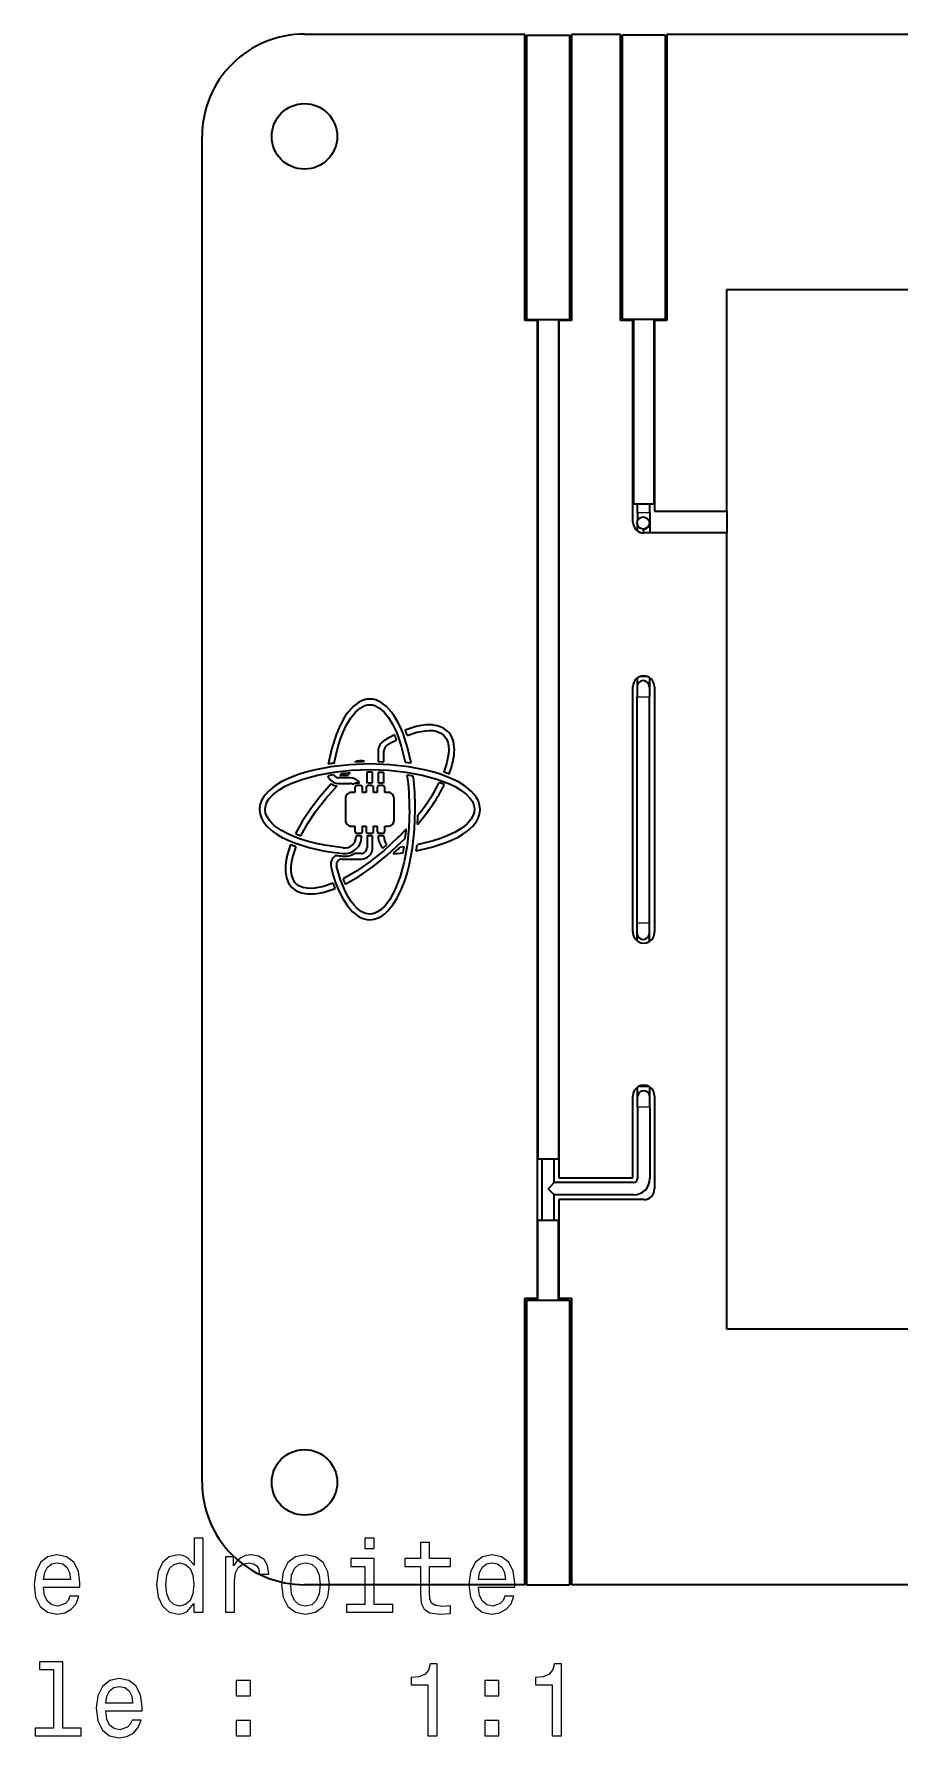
# Model space of a CAD drawing. Extents: x 465 to 886, y 287 to 578.
# Drawn here: x 553.1 to 595.4, y 375.1 to 458.4 of the extents above; entities that cross this region are included whole.
import ezdxf

# ---------------------------------------------------------------- set-up
doc = ezdxf.new("R2010")
doc.units = 0

msp = doc.modelspace()

# ---------------------------------------------------------------- linework, layer by layer
at = {"color": 7, "lineweight": 35, "ltscale": 0.269382}
msp.add_line((566.31, 458.381), (577.085, 458.381), dxfattribs=at)
at = {"color": 7, "lineweight": 35, "ltscale": 0.350005}
for p, q in [((577.085, 444.38), (577.085, 458.38)), ((579.354, 458.38), (579.354, 444.38)), ((581.754, 444.38), (581.754, 458.38)), ((584.022, 458.38), (584.022, 444.38))]:
    msp.add_line(p, q, dxfattribs=at)
at = {"color": 7, "lineweight": 35, "ltscale": 0.052499}
for p, q in [((577.169, 458.326), (579.269, 458.326)), ((583.938, 458.326), (581.838, 458.326)), ((577.169, 444.43), (579.269, 444.43)), ((583.938, 444.43), (581.838, 444.43)), ((577.169, 396.516), (579.269, 396.516)), ((577.169, 382.621), (579.269, 382.621))]:
    msp.add_line(p, q, dxfattribs=at)
at = {"color": 7, "lineweight": 35, "ltscale": 0.347379}
for p, q in [((577.169, 458.326), (577.169, 444.43)), ((579.269, 458.326), (579.269, 444.43)), ((581.838, 458.326), (581.838, 444.43)), ((583.938, 458.326), (583.938, 444.43))]:
    msp.add_line(p, q, dxfattribs=at)
at = {"color": 7, "lineweight": 35, "ltscale": 0.060013}
msp.add_line((579.354, 458.381), (581.754, 458.381), dxfattribs=at)
at = {"color": 7, "lineweight": 35}
for p, q in [((584.022, 458.381), (622.69, 458.381)), ((561.31, 387.621), (561.31, 453.381)), ((615.119, 445.883), (586.943, 445.883)), ((577.691, 402.496), (577.691, 444.38)), ((577.719, 444.43), (577.719, 403.43)), ((578.719, 444.43), (578.719, 403.43)), ((578.749, 444.38), (578.749, 402.496)), ((586.943, 434.009), (586.943, 395.118)), ((586.943, 395.118), (614.04, 395.118)), ((622.69, 382.621), (579.354, 382.621))]:
    msp.add_line(p, q, dxfattribs=at)
at = {"color": 7, "lineweight": 35, "ltscale": 0.270382}
msp.add_line((586.943, 445.883), (586.943, 435.067), dxfattribs=at)
at = {"color": 7, "lineweight": 35, "ltscale": 0.015132}
for p, q in [((577.691, 444.38), (577.085, 444.38)), ((577.085, 396.616), (577.691, 396.616))]:
    msp.add_line(p, q, dxfattribs=at)
at = {"color": 7, "lineweight": 35, "ltscale": 0.015115}
for p, q in [((579.354, 444.38), (578.749, 444.38)), ((578.749, 396.616), (579.354, 396.616))]:
    msp.add_line(p, q, dxfattribs=at)
at = {"color": 7, "lineweight": 35, "ltscale": 0.015125}
for p, q in [((582.359, 444.38), (581.754, 444.38)), ((584.022, 444.38), (583.417, 444.38))]:
    msp.add_line(p, q, dxfattribs=at)
at = {"color": 7, "lineweight": 35, "ltscale": 0.246049}
msp.add_line((582.359, 434.538), (582.359, 444.38), dxfattribs=at)
at = {"color": 7, "lineweight": 35, "ltscale": 0.225}
for p, q in [((582.388, 444.43), (582.388, 435.43)), ((583.388, 444.43), (583.388, 435.43))]:
    msp.add_line(p, q, dxfattribs=at)
at = {"color": 7, "lineweight": 35, "ltscale": 0.232819}
msp.add_line((583.417, 444.38), (583.417, 435.067), dxfattribs=at)
at = {"color": 7, "lineweight": 35, "ltscale": 0.025}
for p, q in [((582.388, 435.43), (583.388, 435.43)), ((577.719, 403.43), (578.719, 403.43)), ((578.719, 400.416), (577.719, 400.416))]:
    msp.add_line(p, q, dxfattribs=at)
at = {"color": 7, "lineweight": 35, "ltscale": 0.01091}
for p, q in [((582.589, 434.994), (582.589, 435.43)), ((583.189, 434.994), (583.189, 435.43))]:
    msp.add_line(p, q, dxfattribs=at)
at = {"color": 7, "lineweight": 13, "ltscale": 0.015001}
for p, q in [((583.189, 434.994), (582.589, 434.994)), ((582.565, 425.994), (583.165, 425.994)), ((582.565, 414.953), (583.165, 414.953)), ((583.189, 405.952), (582.589, 405.952))]:
    msp.add_line(p, q, dxfattribs=at)
at = {"color": 7, "lineweight": 35, "ltscale": 0.009567}
msp.add_line((582.589, 434.994), (582.589, 434.611), dxfattribs=at)
at = {"color": 7, "lineweight": 35, "ltscale": 0.0125}
for p, q in [((583.189, 434.994), (583.189, 434.494)), ((582.565, 426.494), (582.565, 425.994)), ((583.165, 426.494), (583.165, 425.994)), ((582.565, 414.453), (582.565, 414.953)), ((583.165, 414.453), (583.165, 414.953)), ((582.589, 405.952), (582.589, 406.452)), ((583.189, 405.952), (583.189, 406.452))]:
    msp.add_line(p, q, dxfattribs=at)
at = {"color": 7, "lineweight": 35, "ltscale": 0.088135}
msp.add_line((583.417, 435.067), (586.943, 435.067), dxfattribs=at)
at = {"color": 7, "lineweight": 35, "ltscale": 0.000102234}
msp.add_line((586.947, 435.067), (586.943, 435.067), dxfattribs=at)
at = {"color": 7, "lineweight": 35, "ltscale": 0.026459}
msp.add_line((586.947, 435.067), (586.947, 434.009), dxfattribs=at)
at = {"color": 7, "lineweight": 35, "ltscale": 0.009375}
msp.add_line((582.565, 434.494), (582.565, 434.119), dxfattribs=at)
at = {"color": 7, "lineweight": 35, "ltscale": 0.004659}
msp.add_line((582.877, 434.008), (582.877, 434.194), dxfattribs=at)
at = {"color": 7, "lineweight": 35, "ltscale": 0.000326821}
msp.add_line((582.903, 434.009), (582.89, 434.008), dxfattribs=at)
at = {"color": 7, "lineweight": 35, "ltscale": 0.101004}
msp.add_line((586.943, 434.009), (582.903, 434.009), dxfattribs=at)
at = {"color": 7, "lineweight": 35, "ltscale": 0.012121}
msp.add_line((583.189, 434.494), (583.189, 434.009), dxfattribs=at)
at = {"color": 7, "lineweight": 35, "ltscale": 0.299998}
for p, q in [((582.359, 414.498), (582.359, 426.498)), ((583.417, 426.498), (583.417, 414.498))]:
    msp.add_line(p, q, dxfattribs=at)
at = {"color": 7, "lineweight": 35, "ltscale": 0.010585}
msp.add_line((582.565, 426.917), (582.565, 426.494), dxfattribs=at)
at = {"color": 7, "lineweight": 13, "ltscale": 0.00932}
msp.add_line((582.702, 426.994), (583.075, 426.994), dxfattribs=at)
at = {"color": 7, "lineweight": 35, "ltscale": 0.011384}
msp.add_line((583.165, 426.949), (583.165, 426.494), dxfattribs=at)
at = {"color": 7, "lineweight": 35, "ltscale": 0.276018}
for p, q in [((582.565, 414.953), (582.565, 425.994)), ((583.165, 414.953), (583.165, 425.994))]:
    msp.add_line(p, q, dxfattribs=at)
at = {"color": 7, "lineweight": 35, "ltscale": 0.01281}
msp.add_line((569.912, 423.348), (569.912, 422.836), dxfattribs=at)
at = {"color": 7, "lineweight": 35, "ltscale": 0.012994}
msp.add_line((570.187, 422.829), (570.187, 423.348), dxfattribs=at)
at = {"color": 7, "lineweight": 35, "ltscale": 0.007084}
msp.add_line((567.729, 422.191), (567.449, 422.146), dxfattribs=at)
at = {"color": 7, "lineweight": 35, "ltscale": 0.000164321}
msp.add_line((567.473, 422.707), (567.475, 422.713), dxfattribs=at)
at = {"color": 7, "lineweight": 35, "ltscale": 0.000140985}
msp.add_line((567.474, 422.712), (567.473, 422.707), dxfattribs=at)
at = {"color": 7, "lineweight": 35, "ltscale": 0.002306}
msp.add_line((568.107, 422.24), (568.041, 422.176), dxfattribs=at)
at = {"color": 7, "lineweight": 35, "ltscale": 0.009911}
msp.add_line((568.041, 422.176), (568.437, 422.176), dxfattribs=at)
at = {"color": 7, "lineweight": 35, "ltscale": 0.003895}
msp.add_line((568.437, 422.176), (568.552, 422.281), dxfattribs=at)
at = {"color": 7, "lineweight": 35, "ltscale": 0.001201}
msp.add_line((569.363, 422.315), (569.366, 422.267), dxfattribs=at)
at = {"color": 7, "lineweight": 35, "ltscale": 0.011983}
msp.add_line((569.366, 422.267), (569.366, 421.788), dxfattribs=at)
at = {"color": 7, "lineweight": 35, "ltscale": 0.001204}
msp.add_line((569.641, 422.267), (569.638, 422.315), dxfattribs=at)
at = {"color": 7, "lineweight": 35, "ltscale": 0.01198}
msp.add_line((569.641, 421.788), (569.641, 422.267), dxfattribs=at)
at = {"color": 7, "lineweight": 35, "ltscale": 0.006877}
msp.add_line((569.912, 422.836), (570.187, 422.829), dxfattribs=at)
at = {"color": 7, "lineweight": 35, "ltscale": 0.006881}
msp.add_line((570.187, 422.298), (569.912, 422.31), dxfattribs=at)
at = {"color": 7, "lineweight": 35, "ltscale": 0.013043}
msp.add_line((569.912, 422.31), (569.912, 421.788), dxfattribs=at)
at = {"color": 7, "lineweight": 35, "ltscale": 0.01274}
msp.add_line((570.187, 421.788), (570.187, 422.298), dxfattribs=at)
at = {"color": 7, "lineweight": 35, "ltscale": 0.007385}
msp.add_line((571.231, 422.814), (571.524, 422.776), dxfattribs=at)
at = {"color": 7, "lineweight": 35, "ltscale": 0.007278}
msp.add_line((571.624, 422.132), (571.337, 422.18), dxfattribs=at)
at = {"color": 7, "lineweight": 35, "ltscale": 0.014067}
for p, q in [((568.538, 422.046), (567.975, 422.046)), ((567.975, 421.771), (568.538, 421.771))]:
    msp.add_line(p, q, dxfattribs=at)
at = {"color": 7, "lineweight": 35, "ltscale": 0.00425}
for p, q in [((568.776, 421.326), (568.606, 421.326)), ((568.606, 419.675), (568.776, 419.675))]:
    msp.add_line(p, q, dxfattribs=at)
at = {"color": 7, "lineweight": 35, "ltscale": 0.000387625}
msp.add_line((568.703, 421.716), (568.713, 421.728), dxfattribs=at)
at = {"color": 7, "lineweight": 35, "ltscale": 0.004041}
for p, q in [((568.776, 421.566), (568.776, 421.404)), ((569.14, 421.404), (569.14, 421.566)), ((569.322, 421.566), (569.322, 421.404)), ((569.686, 421.404), (569.686, 421.566)), ((569.868, 421.566), (569.868, 421.404)), ((570.232, 421.404), (570.232, 421.566))]:
    msp.add_line(p, q, dxfattribs=at)
at = {"color": 7, "lineweight": 35, "ltscale": 0.001955}
for p, q in [((568.776, 421.404), (568.776, 421.326)), ((569.14, 421.326), (569.14, 421.404)), ((569.322, 421.404), (569.322, 421.326)), ((569.686, 421.326), (569.686, 421.404)), ((569.868, 421.404), (569.868, 421.326)), ((570.232, 421.326), (570.232, 421.404))]:
    msp.add_line(p, q, dxfattribs=at)
at = {"color": 7, "lineweight": 35, "ltscale": 0.003157}
msp.add_line((568.876, 421.796), (569.003, 421.796), dxfattribs=at)
at = {"color": 7, "lineweight": 35, "ltscale": 0.002045}
for p, q in [((568.958, 421.666), (568.876, 421.666)), ((570.132, 421.666), (570.05, 421.666)), ((568.876, 419.335), (568.958, 419.335)), ((570.05, 419.335), (570.132, 419.335))]:
    msp.add_line(p, q, dxfattribs=at)
at = {"color": 7, "lineweight": 35, "ltscale": 0.002046}
for p, q in [((569.04, 421.666), (568.958, 421.666)), ((569.504, 421.666), (569.422, 421.666)), ((569.586, 421.666), (569.504, 421.666)), ((568.958, 419.335), (569.04, 419.335)), ((569.422, 419.335), (569.504, 419.335)), ((569.504, 419.335), (569.586, 419.335))]:
    msp.add_line(p, q, dxfattribs=at)
at = {"color": 7, "lineweight": 35, "ltscale": 0.004546}
for p, q in [((569.322, 421.326), (569.14, 421.326)), ((569.14, 419.675), (569.322, 419.675))]:
    msp.add_line(p, q, dxfattribs=at)
at = {"color": 7, "lineweight": 35, "ltscale": 0.004092}
for p, q in [((569.422, 421.796), (569.586, 421.796)), ((569.968, 421.796), (570.132, 421.796)), ((569.586, 419.205), (569.422, 419.205)), ((570.132, 419.205), (569.968, 419.205))]:
    msp.add_line(p, q, dxfattribs=at)
at = {"color": 7, "lineweight": 35, "ltscale": 0.004547}
for p, q in [((569.868, 421.326), (569.686, 421.326)), ((569.686, 419.675), (569.868, 419.675))]:
    msp.add_line(p, q, dxfattribs=at)
at = {"color": 7, "lineweight": 35, "ltscale": 0.002048}
for p, q in [((570.05, 421.666), (569.968, 421.666)), ((569.968, 419.335), (570.05, 419.335))]:
    msp.add_line(p, q, dxfattribs=at)
at = {"color": 7, "lineweight": 35, "ltscale": 0.004251}
for p, q in [((570.402, 421.326), (570.232, 421.326)), ((570.232, 419.675), (570.402, 419.675))]:
    msp.add_line(p, q, dxfattribs=at)
at = {"color": 7, "lineweight": 35, "ltscale": 0.026812}
for p, q in [((568.317, 421.037), (568.317, 419.964)), ((570.691, 419.964), (570.691, 421.037))]:
    msp.add_line(p, q, dxfattribs=at)
at = {"color": 7, "lineweight": 35, "ltscale": 0.001953}
for p, q in [((568.776, 419.675), (568.776, 419.597)), ((569.14, 419.597), (569.14, 419.675)), ((569.322, 419.675), (569.322, 419.597)), ((569.686, 419.597), (569.686, 419.675)), ((569.868, 419.675), (569.868, 419.597)), ((570.232, 419.597), (570.232, 419.675))]:
    msp.add_line(p, q, dxfattribs=at)
at = {"color": 7, "lineweight": 35, "ltscale": 0.004038}
for p, q in [((568.776, 419.597), (568.776, 419.435)), ((569.14, 419.435), (569.14, 419.597)), ((569.322, 419.597), (569.322, 419.435)), ((569.686, 419.435), (569.686, 419.597)), ((569.868, 419.597), (569.868, 419.435)), ((570.232, 419.435), (570.232, 419.597))]:
    msp.add_line(p, q, dxfattribs=at)
at = {"color": 7, "lineweight": 35, "ltscale": 0.000740051}
msp.add_line((568.829, 419.21), (568.829, 419.181), dxfattribs=at)
at = {"color": 7, "lineweight": 35, "ltscale": 0.004091}
msp.add_line((569.04, 419.205), (568.876, 419.205), dxfattribs=at)
at = {"color": 7, "lineweight": 35, "ltscale": 0.000871277}
msp.add_line((569.104, 419.181), (569.104, 419.216), dxfattribs=at)
at = {"color": 7, "lineweight": 35, "ltscale": 0.014614}
for p, q in [((569.367, 419.213), (569.367, 418.628)), ((569.641, 418.628), (569.641, 419.213))]:
    msp.add_line(p, q, dxfattribs=at)
at = {"color": 7, "lineweight": 35, "ltscale": 0.000784302}
msp.add_line((569.912, 419.213), (569.912, 419.182), dxfattribs=at)
at = {"color": 7, "lineweight": 35, "ltscale": 0.006876}
msp.add_line((570.138, 418.61), (570.343, 418.793), dxfattribs=at)
at = {"color": 7, "lineweight": 35, "ltscale": 0.000783539}
msp.add_line((570.187, 419.182), (570.187, 419.213), dxfattribs=at)
at = {"color": 7, "lineweight": 35, "ltscale": 0.005918}
msp.add_line((571.074, 418.93), (571.24, 419.099), dxfattribs=at)
at = {"color": 7, "lineweight": 35, "ltscale": 0.023203}
msp.add_line((568.153, 418.077), (569.081, 418.071), dxfattribs=at)
at = {"color": 7, "lineweight": 35, "ltscale": 0.008151}
msp.add_line((569.082, 418.346), (568.756, 418.348), dxfattribs=at)
at = {"color": 7, "lineweight": 35, "ltscale": 0.007515}
msp.add_line((570.836, 418.347), (571.135, 418.381), dxfattribs=at)
at = {"color": 7, "lineweight": 35, "ltscale": 0.005533}
msp.add_line((571.182, 418.665), (570.962, 418.639), dxfattribs=at)
at = {"color": 7, "lineweight": 35, "ltscale": 0.007194}
msp.add_line((571.135, 418.381), (571.182, 418.665), dxfattribs=at)
at = {"color": 7, "lineweight": 35, "ltscale": 0.009331}
msp.add_line((582.565, 414.08), (582.565, 414.453), dxfattribs=at)
at = {"color": 7, "lineweight": 35, "ltscale": 0.010143}
msp.add_line((583.165, 414.047), (583.165, 414.453), dxfattribs=at)
at = {"color": 7, "lineweight": 35, "ltscale": 0.100054}
msp.add_line((582.359, 402.496), (582.359, 406.498), dxfattribs=at)
at = {"color": 7, "lineweight": 35, "ltscale": 0.012057}
msp.add_line((582.589, 406.452), (582.589, 406.935), dxfattribs=at)
at = {"color": 7, "lineweight": 13, "ltscale": 0.013632}
msp.add_line((583.161, 406.952), (582.616, 406.952), dxfattribs=at)
at = {"color": 7, "lineweight": 35, "ltscale": 0.012031}
msp.add_line((583.189, 406.452), (583.189, 406.934), dxfattribs=at)
at = {"color": 7, "lineweight": 35, "ltscale": 0.113283}
msp.add_line((583.417, 406.498), (583.417, 401.967), dxfattribs=at)
at = {"color": 7, "lineweight": 35, "ltscale": 0.087132}
for p, q in [((582.589, 405.952), (582.589, 402.467)), ((583.189, 405.952), (583.189, 402.467))]:
    msp.add_line(p, q, dxfattribs=at)
at = {"color": 7, "lineweight": 35, "ltscale": 0.07536}
msp.add_line((577.919, 400.416), (577.919, 403.43), dxfattribs=at)
at = {"color": 7, "lineweight": 35, "ltscale": 0.029083}
msp.add_line((578.519, 402.267), (578.519, 403.43), dxfattribs=at)
at = {"color": 7, "lineweight": 35, "ltscale": 0.026458}
msp.add_line((577.691, 401.438), (577.691, 402.496), dxfattribs=at)
at = {"color": 7, "lineweight": 35, "ltscale": 0.005086}
for q in [(578.363, 402.111), (578.363, 401.823)]:
    msp.add_line((578.219, 401.967), q, dxfattribs=at)
at = {"color": 7, "lineweight": 35, "ltscale": 0.00552}
for p, q in [((578.363, 402.111), (578.519, 402.267)), ((578.363, 401.823), (578.519, 401.667))]:
    msp.add_line(p, q, dxfattribs=at)
at = {"color": 7, "lineweight": 35, "ltscale": 0.096744}
for p, q in [((582.389, 402.267), (578.519, 402.267)), ((582.389, 401.667), (578.519, 401.667))]:
    msp.add_line(p, q, dxfattribs=at)
at = {"color": 7, "lineweight": 35, "ltscale": 0.090253}
msp.add_line((578.749, 402.496), (582.359, 402.496), dxfattribs=at)
at = {"color": 7, "lineweight": 35, "ltscale": 0.120544}
for p, q in [((577.691, 396.616), (577.691, 401.438)), ((578.749, 401.438), (578.749, 396.616))]:
    msp.add_line(p, q, dxfattribs=at)
at = {"color": 7, "lineweight": 35, "ltscale": 0.031277}
msp.add_line((578.519, 400.416), (578.519, 401.667), dxfattribs=at)
at = {"color": 7, "lineweight": 35, "ltscale": 0.103705}
msp.add_line((582.897, 401.438), (578.749, 401.438), dxfattribs=at)
at = {"color": 7, "lineweight": 35, "ltscale": 2.59399e-05}
msp.add_line((582.897, 401.439), (582.897, 401.438), dxfattribs=at)
at = {"color": 7, "lineweight": 35, "ltscale": 0.0975}
for p, q in [((577.719, 396.516), (577.719, 400.416)), ((578.719, 396.516), (578.719, 400.416))]:
    msp.add_line(p, q, dxfattribs=at)
at = {"color": 7, "lineweight": 35, "ltscale": 0.349879}
for p, q in [((577.085, 382.621), (577.085, 396.616)), ((579.354, 396.616), (579.354, 382.621))]:
    msp.add_line(p, q, dxfattribs=at)
at = {"color": 7, "lineweight": 35, "ltscale": 0.34738}
for p, q in [((577.169, 396.516), (577.169, 382.621)), ((579.269, 396.516), (579.269, 382.621))]:
    msp.add_line(p, q, dxfattribs=at)
at = {"color": 7, "lineweight": 35, "ltscale": 0.269376}
msp.add_line((577.085, 382.621), (566.31, 382.621), dxfattribs=at)
at = {"color": 7, "lineweight": 35}
for points in [[(569.504, 425.89), (569.361, 425.88), (569.221, 425.848), (569.083, 425.797), (568.947, 425.725), (568.687, 425.524), (568.441, 425.251), (568.289, 425.035), (568.146, 424.791), (568.005, 424.505), (567.874, 424.191), (567.651, 423.5), (567.475, 422.713)], [(567.763, 422.761), (567.855, 423.189), (567.961, 423.59), (568.075, 423.943), (568.199, 424.267), (568.384, 424.66), (568.586, 424.992), (568.801, 425.258), (569.028, 425.454), (569.263, 425.574), (569.383, 425.605), (569.504, 425.615)], [(571.524, 422.776), (571.35, 423.532), (571.13, 424.204), (570.999, 424.518), (570.856, 424.803), (570.718, 425.039), (570.571, 425.248), (570.326, 425.522), (570.065, 425.723), (569.93, 425.795), (569.791, 425.848), (569.649, 425.879), (569.504, 425.89)], [(569.504, 425.615), (569.627, 425.605), (569.747, 425.573), (569.983, 425.452), (570.208, 425.255), (570.421, 424.989), (570.62, 424.66), (570.802, 424.272), (570.927, 423.947), (571.041, 423.594), (571.231, 422.814)], [(573.315, 424.312), (573.109, 424.468), (572.862, 424.573), (572.575, 424.625), (572.252, 424.625), (572.018, 424.597), (571.77, 424.546), (571.238, 424.377)], [(571.333, 424.118), (571.799, 424.27), (572.22, 424.347), (572.41, 424.357), (572.585, 424.348), (572.794, 424.306), (572.974, 424.229), (573.12, 424.118), (573.232, 423.972), (573.31, 423.793), (573.352, 423.583), (573.362, 423.408), (573.352, 423.217), (573.274, 422.793), (573.12, 422.321)], [(569.504, 422.721), (568.523, 422.686), (567.605, 422.585), (566.763, 422.422), (566.376, 422.32), (566.013, 422.205), (565.57, 422.033), (565.177, 421.841), (564.84, 421.63), (564.531, 421.373), (564.407, 421.237), (564.304, 421.098), (564.2, 420.905), (564.136, 420.706), (564.114, 420.501)], [(564.389, 420.501), (564.401, 420.627), (564.434, 420.752), (564.493, 420.883), (564.576, 421.011), (564.799, 421.25), (565.099, 421.474), (565.339, 421.614), (565.609, 421.746), (566.23, 421.982), (566.946, 422.177), (567.74, 422.323), (568.598, 422.415), (569.504, 422.447)], [(574.894, 420.501), (574.872, 420.706), (574.808, 420.905), (574.704, 421.098), (574.601, 421.237), (574.476, 421.373), (574.168, 421.63), (573.831, 421.841), (573.438, 422.033), (572.995, 422.205), (572.632, 422.32), (572.245, 422.422), (571.403, 422.585), (570.485, 422.686), (569.504, 422.721)], [(569.504, 422.447), (570.41, 422.415), (571.268, 422.323), (572.062, 422.177), (572.778, 421.982), (573.399, 421.746), (573.668, 421.614), (573.909, 421.474), (574.209, 421.25), (574.432, 421.011), (574.515, 420.883), (574.574, 420.752), (574.607, 420.627), (574.619, 420.501)], [(567.616, 421.743), (567.073, 421.125), (566.599, 420.509), (566.196, 419.903), (565.869, 419.316)], [(566.132, 419.214), (566.465, 419.803), (566.874, 420.413), (567.356, 421.031), (567.903, 421.645)], [(564.114, 420.501), (564.125, 420.355), (564.157, 420.213), (564.209, 420.073), (564.281, 419.936), (564.484, 419.673), (564.76, 419.426), (564.977, 419.275), (565.224, 419.132), (565.51, 418.992), (565.825, 418.862), (566.52, 418.64), (567.308, 418.467), (568.181, 418.346)], [(568.209, 418.619), (567.3, 418.749), (566.88, 418.837), (566.484, 418.939), (566.115, 419.055), (565.776, 419.182), (565.469, 419.32), (565.196, 419.468), (564.854, 419.706), (564.716, 419.831), (564.601, 419.96), (564.485, 420.136), (564.414, 420.317), (564.389, 420.501)], [(571.45, 420.501), (571.418, 419.595), (571.326, 418.737), (571.18, 417.942), (570.986, 417.227), (570.749, 416.606), (570.617, 416.336), (570.477, 416.096), (570.253, 415.795), (570.014, 415.572), (569.886, 415.49), (569.755, 415.43), (569.63, 415.397), (569.504, 415.386)], [(569.504, 415.111), (569.709, 415.133), (569.908, 415.196), (570.101, 415.3), (570.241, 415.404), (570.376, 415.528), (570.633, 415.837), (570.844, 416.174), (571.036, 416.566), (571.209, 417.009), (571.324, 417.372), (571.426, 417.76), (571.588, 418.602), (571.69, 419.52), (571.725, 420.501)], [(571.771, 418.48), (572.543, 418.656), (573.222, 418.877), (573.533, 419.008), (573.815, 419.149), (574.053, 419.29), (574.263, 419.439), (574.533, 419.683), (574.731, 419.943), (574.801, 420.078), (574.852, 420.216), (574.883, 420.357), (574.894, 420.501)], [(574.619, 420.501), (574.608, 420.38), (574.578, 420.261), (574.458, 420.028), (574.264, 419.804), (574.001, 419.59), (573.674, 419.39), (573.288, 419.206), (572.962, 419.079), (572.608, 418.964), (571.821, 418.771)], [(565.636, 418.792), (565.464, 418.262), (565.411, 418.014), (565.38, 417.778), (565.377, 417.45), (565.427, 417.157), (565.532, 416.902), (565.693, 416.689)], [(570.88, 419.125), (570.206, 418.497), (569.522, 417.949), (568.847, 417.486), (568.194, 417.117)], [(568.294, 416.853), (568.967, 417.23), (569.663, 417.705), (570.37, 418.274), (571.074, 418.93)], [(567.609, 417.661), (567.716, 417.275), (567.834, 416.918), (568.01, 416.486), (568.203, 416.108), (568.412, 415.787), (568.665, 415.497), (568.933, 415.285), (569.075, 415.208), (569.22, 415.153), (569.361, 415.122), (569.504, 415.111)], [(569.504, 415.386), (569.291, 415.419), (569.082, 415.515), (568.877, 415.672), (568.733, 415.823), (568.594, 416.004), (568.452, 416.226), (568.317, 416.479), (568.078, 417.053), (567.876, 417.728)], [(565.693, 416.689), (565.906, 416.528), (566.162, 416.423), (566.456, 416.373), (566.786, 416.377), (567.023, 416.409), (567.272, 416.463), (567.804, 416.636)], [(567.705, 416.896), (567.238, 416.738), (566.814, 416.654), (566.621, 416.641), (566.442, 416.648), (566.227, 416.689), (566.041, 416.767), (565.887, 416.884)]]:
    msp.add_lwpolyline(points, dxfattribs=at)
at = {"color": 7, "lineweight": 13}
for points in [[(560.908, 381.698), (560.908, 381.279), (561.352, 381.279), (561.352, 384.9), (560.913, 384.9), (560.913, 383.574), (560.575, 383.957), (560.369, 384.048), (560.132, 384.083), (559.703, 383.983), (559.37, 383.7), (559.153, 383.246), (559.078, 382.636), (559.153, 382.026), (559.37, 381.567), (559.703, 381.279), (560.132, 381.184), (560.369, 381.219), (560.58, 381.31)], [(569.724, 384.9), (569.255, 384.9), (569.255, 384.396), (569.724, 384.396)], [(571.983, 383.519), (571.983, 382.162), (572.013, 381.723), (572.155, 381.421), (572.437, 381.244), (572.916, 381.184), (573.441, 381.209), (573.441, 381.592), (573.057, 381.562), (572.709, 381.602), (572.523, 381.728), (572.442, 381.94), (572.427, 382.238), (572.427, 383.519), (573.441, 383.519), (573.441, 383.897), (572.427, 383.897), (572.427, 384.689), (571.983, 384.689), (571.983, 383.897), (571.217, 383.897), (571.217, 383.519)], [(553.56, 382.505), (555.335, 382.505), (555.34, 382.712), (555.26, 383.292), (555.038, 383.725), (554.685, 383.988), (554.216, 384.083), (553.757, 383.983), (553.404, 383.7), (553.177, 383.241), (553.096, 382.636), (553.172, 382.016), (553.399, 381.562), (553.747, 381.279), (554.201, 381.184), (554.594, 381.249), (554.917, 381.421), (555.154, 381.693), (555.29, 382.056), (554.851, 382.056), (554.76, 381.854), (554.629, 381.703), (554.256, 381.582), (553.969, 381.637), (553.752, 381.814), (553.611, 382.101), (553.56, 382.49)], [(562.446, 381.279), (562.89, 381.279), (562.89, 382.828), (562.936, 383.201), (563.072, 383.468), (563.294, 383.63), (563.591, 383.685), (563.813, 383.65), (563.979, 383.549), (564.08, 383.377), (564.116, 383.145), (564.565, 383.145), (564.504, 383.554), (564.338, 383.846), (564.06, 384.023), (563.682, 384.083), (563.425, 384.043), (563.203, 383.942), (563.006, 383.771), (562.85, 383.539), (562.85, 383.988), (562.446, 383.988)], [(565.185, 382.631), (565.266, 382.016), (565.497, 381.562), (565.866, 381.279), (566.36, 381.184), (566.849, 381.279), (567.217, 381.557), (567.449, 382.011), (567.535, 382.631), (567.449, 383.246), (567.217, 383.705), (566.849, 383.983), (566.36, 384.083), (565.866, 383.983), (565.497, 383.7), (565.266, 383.246)], [(569.709, 381.653), (569.709, 383.897), (568.569, 383.897), (568.569, 383.519), (569.265, 383.519), (569.265, 381.653), (568.357, 381.653), (568.357, 381.279), (570.626, 381.279), (570.626, 381.653)], [(574.812, 382.505), (576.588, 382.505), (576.593, 382.712), (576.512, 383.292), (576.29, 383.725), (575.937, 383.988), (575.468, 384.083), (575.009, 383.983), (574.656, 383.7), (574.429, 383.241), (574.348, 382.636), (574.424, 382.016), (574.651, 381.562), (574.999, 381.279), (575.453, 381.184), (575.846, 381.249), (576.169, 381.421), (576.406, 381.693), (576.542, 382.056), (576.103, 382.056), (576.013, 381.854), (575.882, 381.703), (575.508, 381.582), (575.221, 381.637), (575.004, 381.814), (574.863, 382.101), (574.812, 382.49)], [(553.56, 382.878), (553.616, 383.226), (553.752, 383.483), (553.959, 383.64), (554.231, 383.695), (554.498, 383.64), (554.705, 383.483), (554.831, 383.226), (554.876, 382.878)], [(560.207, 383.685), (560.5, 383.614), (560.722, 383.418), (560.853, 383.09), (560.903, 382.636), (560.853, 382.177), (560.722, 381.849), (560.5, 381.648), (560.207, 381.582), (559.93, 381.648), (559.718, 381.849), (559.577, 382.182), (559.531, 382.636), (559.577, 383.085), (559.718, 383.413), (559.93, 383.614)], [(565.639, 382.636), (565.684, 383.09), (565.825, 383.418), (566.052, 383.619), (566.36, 383.69), (566.663, 383.619), (566.889, 383.423), (567.031, 383.09), (567.081, 382.636), (567.031, 382.177), (566.889, 381.844), (566.663, 381.642), (566.36, 381.577), (566.052, 381.642), (565.825, 381.844), (565.684, 382.177)], [(574.812, 382.878), (574.868, 383.226), (575.004, 383.483), (575.211, 383.64), (575.483, 383.695), (575.75, 383.64), (575.957, 383.483), (576.083, 383.226), (576.129, 382.878)], [(554.054, 378.48), (554.054, 375.606), (553.142, 375.606), (553.142, 375.233), (555.406, 375.233), (555.406, 375.606), (554.498, 375.606), (554.498, 378.854), (553.358, 378.854), (553.358, 378.48)], [(556.596, 376.458), (558.371, 376.458), (558.376, 376.665), (558.296, 377.245), (558.074, 377.678), (557.721, 377.941), (557.252, 378.037), (556.793, 377.936), (556.44, 377.653), (556.213, 377.194), (556.132, 376.589), (556.208, 375.969), (556.435, 375.515), (556.783, 375.233), (557.237, 375.137), (557.63, 375.202), (557.953, 375.374), (558.19, 375.646), (558.326, 376.009), (557.887, 376.009), (557.797, 375.807), (557.665, 375.656), (557.292, 375.535), (557.005, 375.591), (556.788, 375.767), (556.647, 376.055), (556.596, 376.443)], [(562.976, 377.189), (563.672, 377.189), (563.672, 377.941), (562.976, 377.941)], [(572.341, 375.233), (572.8, 375.233), (572.8, 378.758), (572.457, 378.758), (572.366, 378.45), (572.185, 378.243), (571.907, 378.122), (571.524, 378.082), (571.524, 377.724), (572.341, 377.724)], [(575.12, 377.189), (575.816, 377.189), (575.816, 377.941), (575.12, 377.941)], [(578.413, 375.233), (578.872, 375.233), (578.872, 378.758), (578.529, 378.758), (578.438, 378.45), (578.257, 378.243), (577.979, 378.122), (577.596, 378.082), (577.596, 377.724), (578.413, 377.724)], [(556.596, 376.831), (556.652, 377.179), (556.788, 377.436), (556.995, 377.593), (557.267, 377.648), (557.534, 377.593), (557.741, 377.436), (557.867, 377.179), (557.913, 376.831)], [(562.976, 375.233), (563.672, 375.233), (563.672, 375.984), (562.976, 375.984)], [(575.12, 375.233), (575.816, 375.233), (575.816, 375.984), (575.12, 375.984)]]:
    msp.add_lwpolyline(points, close=True, dxfattribs=at)
at = {"color": 7, "lineweight": 35}
for centre, radius in [((566.31, 453.381), 1.6), ((582.865, 434.494), 0.3), ((566.31, 387.621), 1.6)]:
    msp.add_circle(centre, radius, dxfattribs=at)
for centre, radius, start, end in [((566.31, 453.381), 5, 90, 180.00001), ((582.89, 434.538), 0.531, 179.99857, 270.00251), ((582.889, 434.494), 0.3, 267.71919, 0), ((582.888, 426.498), 0.529, 359.99113, 179.98912), ((582.865, 426.494), 0.3, 0, 179.99999), ((570.521, 423.348), 0.609, 120.78752, 179.91274), ((574.148, 417.217), 7.732, 116.35013, 120.62465), ((574.119, 417.265), 7.401, 116.53062, 120.62135), ((565.217, 421.939), 5.926, 19.18841, 21.86227), ((565.047, 421.961), 6.646, 18.94414, 21.3159), ((570.52, 423.348), 0.333, 120.82214, 179.95622), ((567.978, 422.327), 0.559, 198.90407, 220.40825), ((569.279, 412.729), 10.146, 98.59481, 100.24548), ((567.975, 422.325), 0.28, 208.57842, 220.22708), ((567.975, 422.328), 0.282, 220.58872, 269.96736), ((569.448, 410.29), 12.025, 94.27453, 96.40223), ((569.032, 422.28), 0.594, 68.73496, 116.41962), ((569.622, 409.35), 13.49, 91.58808, 93.6284), ((569.504, 414.456), 7.861, 89.02012, 91.02436), ((559.065, 420.511), 12.385, 359.95349, 7.74572), ((558.75, 420.519), 12.975, 359.91977, 7.14234), ((570.943, 416.046), 6.642, 68.49885, 70.8732), ((567.975, 422.328), 0.557, 220.61723, 270.01129), ((567.976, 422.328), 0.687, 238.39095, 263.84892), ((568.606, 421.037), 0.289, 89.98664, 180.01831), ((568.538, 421.489), 0.557, 33.44398, 89.95521), ((568.537, 421.491), 0.28, 53.59981, 89.8087), ((568.876, 421.566), 0.229, 89.92642, 135.13156), ((568.876, 421.566), 0.1, 90.0017, 180.13827), ((569.04, 421.566), 0.1, 0.08009, 89.97445), ((569.422, 421.566), 0.1, 90.0197, 179.9284), ((569.426, 421.565), 0.231, 90.85087, 104.86819), ((569.583, 421.568), 0.228, 75.14542, 89.256), ((569.586, 421.566), 0.1, 0.06858, 89.98047), ((569.968, 421.566), 0.1, 90.05542, 179.89923), ((569.971, 421.566), 0.23, 90.86833, 104.88079), ((570.128, 421.567), 0.229, 75.08637, 89.14928), ((570.132, 421.566), 0.1, 0.01799, 90.04941), ((570.402, 421.037), 0.289, 359.97824, 89.99631), ((570.922, 416.108), 6.03, 68.33207, 70.96465), ((568.606, 419.964), 0.289, 179.99466, 270.00377), ((570.402, 419.964), 0.289, 270.01328, 0.00879), ((557.717, 420.516), 14.138, 356.92776, 358.76929), ((567.932, 424.424), 6.082, 247.81764, 250.44), ((568.245, 425.043), 6.201, 247.47037, 250.07346), ((568.268, 419.172), 0.556, 263.92194, 312.3935), ((568.264, 419.181), 0.565, 312.06818, 359.9704), ((568.876, 419.435), 0.1, 179.95131, 270.06428), ((568.263, 419.182), 0.841, 312.1414, 359.93922), ((568.877, 419.437), 0.232, 258.12983, 269.80903), ((569.04, 419.435), 0.1, 270.01396, 359.98469), ((569.036, 419.434), 0.228, 270.92111, 287.32684), ((569.422, 419.435), 0.1, 180.00681, 269.99187), ((569.425, 419.434), 0.229, 255.09801, 269.1749), ((569.586, 419.435), 0.1, 270.00796, 359.9962), ((569.583, 419.435), 0.229, 270.81179, 284.89044), ((569.968, 419.435), 0.1, 180.03598, 269.95617), ((569.971, 419.433), 0.228, 255.04888, 269.19843), ((570.753, 419.184), 0.841, 180.13481, 222.95056), ((570.132, 419.435), 0.1, 269.93904, 0.04677), ((570.128, 419.434), 0.229, 270.82763, 284.9032), ((570.752, 419.183), 0.565, 180.15087, 223.63098), ((561.446, 428.542), 13.33, 315.05223, 317.5612), ((559.219, 420.485), 12.1, 353.42483, 355.55328), ((561.468, 420.397), 10.48, 349.45785, 351.0723), ((568.143, 417.796), 0.55, 141.64815, 194.17596), ((568.151, 417.791), 0.56, 123.83103, 141.74293), ((569.405, 429.91), 11.759, 262.34845, 263.96337), ((568.145, 417.795), 0.277, 141.58004, 179.87649), ((568.15, 417.795), 0.282, 89.49041, 142.14092), ((568.262, 419.176), 0.964, 264.41395, 300.82845), ((568.265, 419.18), 0.839, 264.24132, 312.08958), ((569.086, 418.624), 0.554, 269.49161, 314.98907), ((569.083, 418.629), 0.283, 269.73848, 359.90309), ((569.088, 418.627), 0.554, 314.65535, 0.16566), ((561.39, 428.589), 13.807, 312.12863, 313.8928), ((570.754, 419.174), 0.832, 262.93417, 275.69877), ((568.143, 417.796), 0.276, 179.92647, 194.19449), ((573.826, 419.076), 5.962, 199.17969, 201.89495), ((573.538, 418.987), 6.197, 199.72002, 202.29126), ((582.888, 414.498), 0.529, 180.00676, 0.01545), ((582.865, 414.453), 0.3, 179.99999, 360), ((582.888, 406.498), 0.529, 359.98532, 180.04225), ((582.889, 406.452), 0.3, 0, 180.00001), ((582.389, 402.467), 0.2, 270, 360), ((582.389, 402.467), 0.8, 270, 360), ((582.889, 401.967), 0.529, 270.89247, 359.95562), ((566.31, 387.621), 5, 179.99999, 270)]:
    msp.add_arc(centre, radius, start, end, dxfattribs=at)
for centre, major_axis, ratio, start_param, end_param in [((568.493, 419.914), (4.859, 4.358), 0.388046, 5.948223, 6.304275), ((568.317, 419.806), (5.036, 4.467), 0.383905, 5.641171, 5.954999), ((569.002, 420.423), (4.323, 4.027), 0.425475, 4.990019, 5.436217), ((568.853, 420.591), (4.218, 3.914), 0.427853, 5.056432, 5.430728), ((569.354, 420.585), (-3.465, -3.685), 0.359858, 5.546487, 5.917733), ((570.662, 421.595), (4.779, 4.707), 0.325771, 2.831137, 3.14412)]:
    msp.add_ellipse(centre, major_axis=major_axis, ratio=ratio, start_param=start_param, end_param=end_param, dxfattribs=at)

doc.saveas('drawing.dxf')
